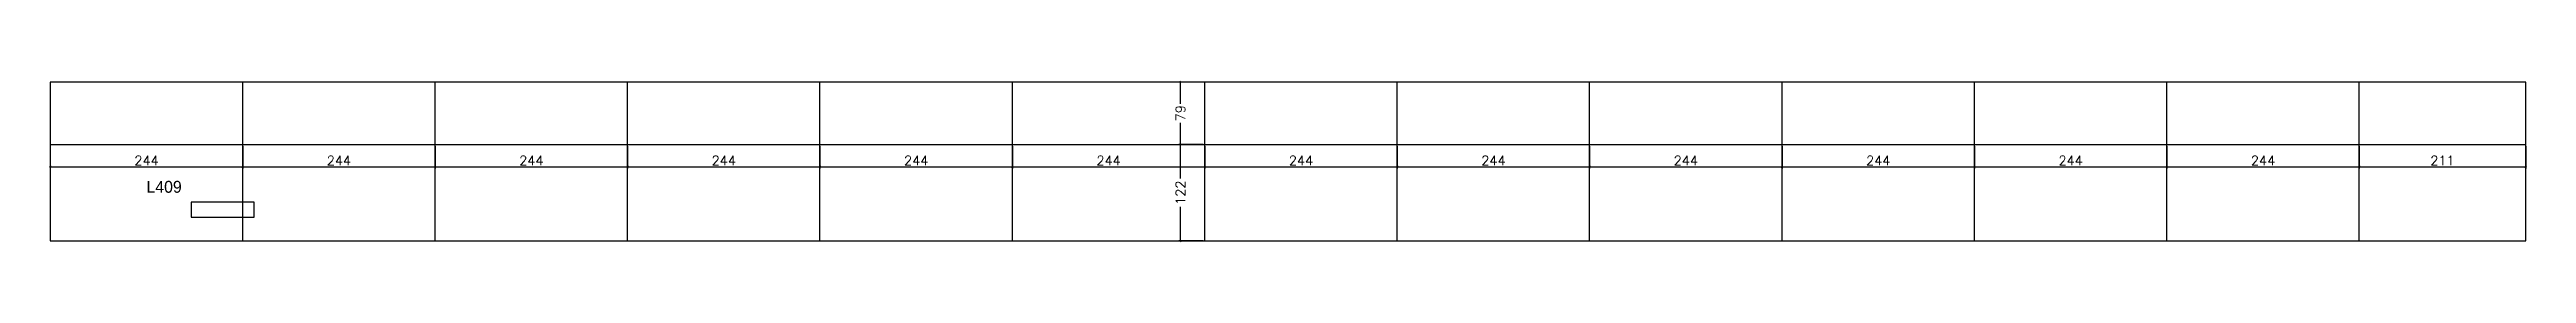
# Model space of a CAD drawing. Extents: x 2638 to 5779, y 1982 to 2185.
import ezdxf

# ---------------------------------------------------------------- set-up
doc = ezdxf.new("R2010")
doc.units = 0
for name, color, linetype in [('3', 2, 'Continuous'), ('COTA', 241, 'Continuous'), ('NOMENCLATURA', 7, 'Continuous'), ('PAINEIS', 6, 'Continuous')]:
    doc.layers.add(name, color=color, linetype=linetype)
doc.styles.add('Romans', font='romans.shx', dxfattribs={"height": 12})
doc.dimstyles.new('cotas', dxfattribs={"dimtxt": 9, "dimasz": 2, "dimexe": 2, "dimexo": 2, "dimgap": 2, "dimtad": 1, "dimdec": 1, "dimzin": 12, "dimtxsty": 'Romans', "dimblk": 'OBLIQUE', "dimcen": 2.5, "dimclrd": 4, "dimclre": 4, "dimclrt": 240, "dimazin": 3, "dimtfac": 1, "dimtmove": 0, "dimatfit": 3})

# ---------------------------------------------------------------- blocks, each defined once
blk = doc.blocks.new('_OBLIQUE')
at = {"color": 0, "linetype": 'BYBLOCK'}
blk.add_line((-0.5, -0.5), (0.5, 0.5), dxfattribs=at)

msp = doc.modelspace()

# ---------------------------------------------------------------- linework, layer by layer
at = {"layer": '3', "lineweight": 25}
msp.add_lwpolyline([(2817.97, 2013.12), (2897.97, 2013.12), (2897.97, 2032.12), (2817.97, 2032.12)], close=True, dxfattribs=at)
at = {"layer": 'PAINEIS'}
for p, q in [((2883.47, 1983.12), (2883.47, 2184.12)), ((3127.47, 1983.12), (3127.47, 2184.12)), ((3371.47, 1983.12), (3371.47, 2184.12)), ((3615.47, 1983.12), (3615.47, 2184.12)), ((3859.47, 1983.12), (3859.47, 2184.12)), ((4103.47, 1983.12), (4103.47, 2184.12)), ((4347.47, 1983.12), (4347.47, 2184.12)), ((4591.47, 1983.12), (4591.47, 2184.12)), ((4835.47, 1983.12), (4835.47, 2184.12)), ((5079.47, 1983.12), (5079.47, 2184.12)), ((5323.47, 1983.12), (5323.47, 2184.12)), ((5567.47, 1983.12), (5567.47, 2184.12)), ((2639.47, 2105.12), (5778.47, 2105.12))]:
    msp.add_line(p, q, dxfattribs=at)
msp.add_lwpolyline([(2639.47, 1983.12), (5778.47, 1983.12), (5778.47, 2184.12), (2639.47, 2184.12)], close=True, dxfattribs=at)

# ---------------------------------------------------------------- texts
at = {"layer": 'NOMENCLATURA'}
msp.add_text('L409', height=15, dxfattribs=at).set_placement((2761.47, 2044.12))

# ---------------------------------------------------------------- dimensions: what is measured, and where the dimension line sits
at = {"layer": 'COTA'}
for base, p1, p2, location in [((4072.61, 2105.12), (4103.47, 2105.12), (4103.47, 2184.12), (4072.61, 2144.62)), ((4072.61, 1983.12), (4103.47, 1983.12), (4103.47, 2105.12), (4072.61, 2044.12))]:
    msp.add_linear_dim(base=base, p1=p1, p2=p2, angle=90, location=location, dimstyle='cotas', override={"dimtmove": 2}, dxfattribs=at).render()
for base, p1, p2 in [((2639.47, 2076.85), (2639.47, 2105.12), (2883.47, 2105.12)), ((2883.47, 2076.85), (2883.47, 2105.12), (3127.47, 2105.12)), ((3127.47, 2076.85), (3127.47, 2105.12), (3371.47, 2105.12)), ((3371.47, 2076.85), (3371.47, 2105.12), (3615.47, 2105.12)), ((3615.47, 2076.85), (3615.47, 2105.12), (3859.47, 2105.12)), ((3859.47, 2076.85), (3859.47, 2105.12), (4103.47, 2105.12)), ((4103.47, 2076.85), (4103.47, 2105.12), (4347.47, 2105.12)), ((4347.47, 2076.85), (4347.47, 2105.12), (4591.47, 2105.12)), ((4591.47, 2076.85), (4591.47, 2105.12), (4835.47, 2105.12)), ((4835.47, 2076.85), (4835.47, 2105.12), (5079.47, 2105.12)), ((5079.47, 2076.85), (5079.47, 2105.12), (5323.47, 2105.12)), ((5323.47, 2076.85), (5323.47, 2105.12), (5567.47, 2105.12)), ((5567.47, 2076.85), (5567.47, 2105.12), (5778.47, 2105.12))]:
    msp.add_linear_dim(base=base, p1=p1, p2=p2, dimstyle='cotas', dxfattribs=at).render()

doc.saveas('drawing.dxf')
